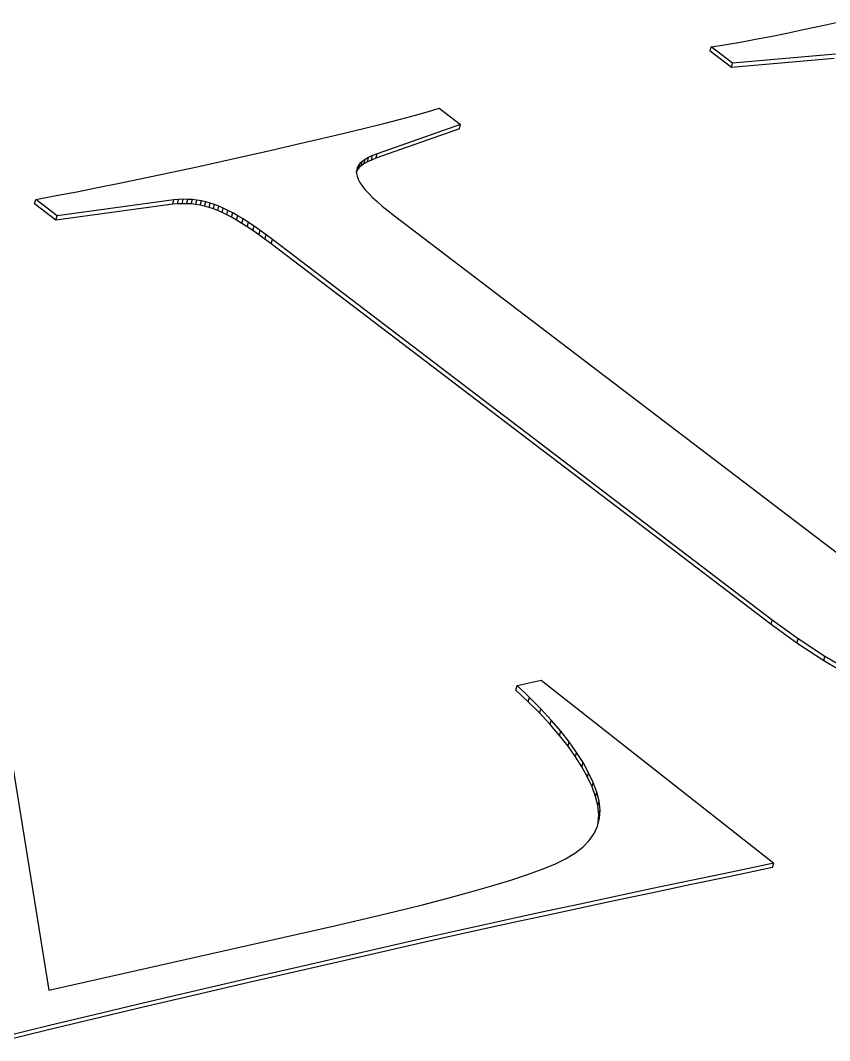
# Model space of a CAD drawing. Header units: millimetres. Extents: x -210 to 210, y -148 to 148.
# Drawn here: x 105.902 to 107.483, y 17.34 to 19.332 of the extents above; entities that cross this region are included whole.
import ezdxf

# ---------------------------------------------------------------- set-up
doc = ezdxf.new("R2010")
doc.units = ezdxf.units.MM
doc.layers.get('0').update_dxf_attribs({"lineweight": 18})

msp = doc.modelspace()

# ---------------------------------------------------------------- linework, layer by layer
at = {"color": 7, "lineweight": 30, "ltscale": 0.001051}
msp.add_line((107.4722, 19.3233), (107.5133, 19.3323), dxfattribs=at)
at = {"color": 7, "lineweight": 30, "ltscale": 0.000818188}
msp.add_line((107.3671, 19.3011), (107.3992, 19.3077), dxfattribs=at)
at = {"color": 7, "lineweight": 30, "ltscale": 0.000895279}
msp.add_line((107.3992, 19.3077), (107.4342, 19.3151), dxfattribs=at)
at = {"color": 7, "lineweight": 30, "ltscale": 0.000972448}
msp.add_line((107.4342, 19.3151), (107.4722, 19.3233), dxfattribs=at)
at = {"color": 7, "lineweight": 30, "ltscale": 0.000507283}
msp.add_line((107.2689, 19.2832), (107.2889, 19.2865), dxfattribs=at)
at = {"color": 7, "lineweight": 30, "ltscale": 0.000585657}
msp.add_line((107.2889, 19.2865), (107.312, 19.2905), dxfattribs=at)
at = {"color": 7, "lineweight": 30, "ltscale": 0.000662598}
msp.add_line((107.312, 19.2905), (107.338, 19.2954), dxfattribs=at)
at = {"color": 7, "lineweight": 30, "ltscale": 0.000741086}
msp.add_line((107.338, 19.2954), (107.3671, 19.3011), dxfattribs=at)
at = {"color": 7, "lineweight": 30, "ltscale": 0.000221405}
for p, q in [((107.2494, 19.2723), (107.2517, 19.2808)), ((107.2911, 19.2406), (107.2934, 19.2491)), ((106.7598, 19.1204), (106.7622, 19.129)), ((106.5599, 19.0397), (106.5622, 19.0483)), ((106.5677, 19.0484), (106.5701, 19.057)), ((106.5733, 19.0524), (106.5757, 19.061)), ((106.1998, 18.9732), (106.2021, 18.9818)), ((106.2089, 18.9741), (106.2113, 18.9826)), ((106.218, 18.9744), (106.2204, 18.983)), ((106.227, 18.9744), (106.2294, 18.9829)), ((106.2448, 18.9728), (106.2471, 18.9814)), ((106.2536, 18.9714), (106.2559, 18.9799)), ((106.2622, 18.9695), (106.2646, 18.978)), ((106.2794, 18.9643), (106.2817, 18.9728)), ((106.3054, 18.9528), (106.3077, 18.9613)), ((106.3246, 18.9422), (106.3269, 18.9507)), ((106.3455, 18.9292), (106.3478, 18.9377)), ((106.3799, 18.9051), (106.3822, 18.9137)), ((107.3684, 18.1527), (107.3707, 18.1612)), ((106.8703, 18.0246), (106.8726, 18.0332)), ((106.8944, 18.0017), (106.8967, 18.0103)), ((106.9554, 17.9359), (106.9577, 17.9444)), ((106.9719, 17.9149), (106.9742, 17.9234)), ((106.9864, 17.8944), (106.9888, 17.9029)), ((107.0099, 17.8547), (107.0122, 17.8632)), ((107.0304, 17.7989), (107.0327, 17.8074)), ((107.0322, 17.7818), (107.0345, 17.7903))]:
    msp.add_line(p, q, dxfattribs=at)
at = {"color": 7, "lineweight": 30, "ltscale": 0.001309}
for p, q in [((107.2911, 19.2406), (107.2494, 19.2723)), ((107.2934, 19.2491), (107.2517, 19.2808)), ((106.7205, 19.1607), (106.7622, 19.129)), ((105.9717, 18.9422), (105.93, 18.9739)), ((105.974, 18.9508), (105.9324, 18.9825))]:
    msp.add_line(p, q, dxfattribs=at)
at = {"color": 7, "lineweight": 30, "ltscale": 0.000432087}
msp.add_line((107.2517, 19.2808), (107.2689, 19.2832), dxfattribs=at)
at = {"color": 7, "lineweight": 30, "ltscale": 0.00504}
for p, q in [((107.4919, 19.2577), (107.2911, 19.2406)), ((107.4943, 19.2663), (107.2934, 19.2491))]:
    msp.add_line(p, q, dxfattribs=at)
at = {"color": 7, "lineweight": 30, "ltscale": 0.000751931}
msp.add_line((106.6449, 19.1397), (106.674, 19.1474), dxfattribs=at)
at = {"color": 7, "lineweight": 30, "ltscale": 0.000653522}
msp.add_line((106.674, 19.1474), (106.6991, 19.1544), dxfattribs=at)
at = {"color": 7, "lineweight": 30, "ltscale": 0.000556617}
msp.add_line((106.6991, 19.1544), (106.7205, 19.1607), dxfattribs=at)
at = {"color": 7, "lineweight": 30, "ltscale": 0.000944654}
msp.add_line((106.5753, 19.1221), (106.612, 19.1312), dxfattribs=at)
at = {"color": 7, "lineweight": 30, "ltscale": 0.004322}
msp.add_line((106.7622, 19.129), (106.5991, 19.0716), dxfattribs=at)
at = {"color": 7, "lineweight": 30, "ltscale": 0.000849025}
msp.add_line((106.612, 19.1312), (106.6449, 19.1397), dxfattribs=at)
at = {"color": 7, "lineweight": 30, "ltscale": 0.00114}
msp.add_line((106.4904, 19.1016), (106.5348, 19.1122), dxfattribs=at)
at = {"color": 7, "lineweight": 30, "ltscale": 0.001043}
msp.add_line((106.5348, 19.1122), (106.5753, 19.1221), dxfattribs=at)
at = {"color": 7, "lineweight": 30, "ltscale": 0.004323}
msp.add_line((106.7598, 19.1204), (106.5967, 19.063), dxfattribs=at)
at = {"color": 7, "lineweight": 30, "ltscale": 0.001335}
msp.add_line((106.3902, 19.0784), (106.4422, 19.0904), dxfattribs=at)
at = {"color": 7, "lineweight": 30, "ltscale": 0.001238}
msp.add_line((106.4422, 19.0904), (106.4904, 19.1016), dxfattribs=at)
at = {"color": 7, "lineweight": 30, "ltscale": 0.001434}
msp.add_line((106.3342, 19.0656), (106.3902, 19.0784), dxfattribs=at)
at = {"color": 7, "lineweight": 30, "ltscale": 0.000214543}
msp.add_line((106.5902, 19.0683), (106.5823, 19.0647), dxfattribs=at)
at = {"color": 7, "lineweight": 30, "ltscale": 0.000221592}
for p, q in [((106.5878, 19.0597), (106.5902, 19.0683)), ((106.5967, 19.063), (106.5991, 19.0716)), ((106.5632, 19.0442), (106.5656, 19.0527)), ((105.93, 18.9739), (105.9324, 18.9825)), ((106.236, 18.9738), (106.2383, 18.9824)), ((106.2708, 18.9671), (106.2732, 18.9756)), ((106.2878, 18.961), (106.2901, 18.9696)), ((105.9717, 18.9422), (105.974, 18.9508)), ((106.2964, 18.9572), (106.2987, 18.9657)), ((106.3148, 18.9478), (106.3172, 18.9563)), ((106.3348, 18.936), (106.3372, 18.9445)), ((106.3565, 18.9218), (106.3589, 18.9303)), ((106.368, 18.9137), (106.3704, 18.9223)), ((106.3922, 18.8959), (106.3945, 18.9045)), ((107.4191, 18.116), (107.4214, 18.1245)), ((107.4713, 18.0819), (107.4737, 18.0904)), ((106.9166, 17.9793), (106.919, 17.9879)), ((106.9369, 17.9574), (106.9393, 17.9659)), ((106.9991, 17.8743), (107.0015, 17.8828)), ((107.0188, 17.8355), (107.0211, 17.8441)), ((107.0311, 17.7655), (107.0334, 17.7741))]:
    msp.add_line(p, q, dxfattribs=at)
at = {"color": 7, "lineweight": 30, "ltscale": 0.000237524}
for p, q in [((106.5991, 19.0716), (106.5902, 19.0683)), ((106.5967, 19.063), (106.5878, 19.0597))]:
    msp.add_line(p, q, dxfattribs=at)
at = {"color": 7, "lineweight": 30, "ltscale": 0.001029}
msp.add_line((106.2135, 19.039), (106.2537, 19.0478), dxfattribs=at)
at = {"color": 7, "lineweight": 30, "ltscale": 0.00103}
msp.add_line((106.2537, 19.0478), (106.294, 19.0566), dxfattribs=at)
at = {"color": 7, "lineweight": 30, "ltscale": 0.001032}
msp.add_line((106.294, 19.0566), (106.3342, 19.0656), dxfattribs=at)
at = {"color": 7, "lineweight": 30, "ltscale": 0.000130639}
msp.add_line((106.5622, 19.0483), (106.56, 19.0435), dxfattribs=at)
at = {"color": 7, "lineweight": 30, "ltscale": 0.000139974}
msp.add_line((106.5656, 19.0527), (106.5622, 19.0483), dxfattribs=at)
at = {"color": 7, "lineweight": 30, "ltscale": 0.000154601}
msp.add_line((106.5677, 19.0484), (106.5632, 19.0442), dxfattribs=at)
at = {"color": 7, "lineweight": 30, "ltscale": 0.000154463}
msp.add_line((106.5701, 19.057), (106.5656, 19.0527), dxfattribs=at)
at = {"color": 7, "lineweight": 30, "ltscale": 0.000171816}
for p, q in [((106.5733, 19.0524), (106.5677, 19.0484)), ((106.5757, 19.061), (106.5701, 19.057))]:
    msp.add_line(p, q, dxfattribs=at)
at = {"color": 7, "lineweight": 30, "ltscale": 0.000192839}
msp.add_line((106.5801, 19.0562), (106.5733, 19.0524), dxfattribs=at)
at = {"color": 7, "lineweight": 30, "ltscale": 0.000191651}
msp.add_line((106.5823, 19.0647), (106.5757, 19.061), dxfattribs=at)
at = {"color": 7, "lineweight": 30, "ltscale": 0.000221271}
for p, q in [((106.5801, 19.0562), (106.5823, 19.0647)), ((107.0258, 17.8169), (107.0281, 17.8254)), ((107.3713, 17.6778), (107.3736, 17.6863))]:
    msp.add_line(p, q, dxfattribs=at)
at = {"color": 7, "lineweight": 30, "ltscale": 0.000213187}
msp.add_line((106.5878, 19.0597), (106.5801, 19.0562), dxfattribs=at)
at = {"color": 7, "lineweight": 30, "ltscale": 0.001026}
msp.add_line((106.1331, 19.0221), (106.1733, 19.0305), dxfattribs=at)
at = {"color": 7, "lineweight": 30, "ltscale": 0.001028}
msp.add_line((106.1733, 19.0305), (106.2135, 19.039), dxfattribs=at)
at = {"color": 7, "lineweight": 30, "ltscale": 0.000130815}
msp.add_line((106.5599, 19.0397), (106.5576, 19.035), dxfattribs=at)
at = {"color": 7, "lineweight": 30, "ltscale": 0.000127386}
msp.add_line((106.56, 19.0435), (106.5588, 19.0386), dxfattribs=at)
at = {"color": 7, "lineweight": 30, "ltscale": 0.000129843}
msp.add_line((106.5588, 19.0386), (106.5588, 19.0334), dxfattribs=at)
at = {"color": 7, "lineweight": 30, "ltscale": 0.000138225}
msp.add_line((106.5588, 19.0334), (106.5598, 19.028), dxfattribs=at)
at = {"color": 7, "lineweight": 30, "ltscale": 0.000153775}
msp.add_line((106.5598, 19.028), (106.562, 19.0222), dxfattribs=at)
at = {"color": 7, "lineweight": 30, "ltscale": 0.000139816}
msp.add_line((106.5632, 19.0442), (106.5599, 19.0397), dxfattribs=at)
at = {"color": 7, "lineweight": 30, "ltscale": 0.001024}
msp.add_line((106.0528, 19.0058), (106.0929, 19.0138), dxfattribs=at)
at = {"color": 7, "lineweight": 30, "ltscale": 0.001025}
msp.add_line((106.0929, 19.0138), (106.1331, 19.0221), dxfattribs=at)
at = {"color": 7, "lineweight": 30, "ltscale": 0.000176151}
msp.add_line((106.562, 19.0222), (106.5653, 19.016), dxfattribs=at)
at = {"color": 7, "lineweight": 30, "ltscale": 0.000200348}
msp.add_line((106.5653, 19.016), (106.5698, 19.0094), dxfattribs=at)
at = {"color": 7, "lineweight": 30, "ltscale": 0.000224788}
msp.add_line((106.5698, 19.0094), (106.5753, 19.0023), dxfattribs=at)
at = {"color": 7, "lineweight": 30, "ltscale": 0.001021}
msp.add_line((105.9324, 18.9825), (105.9725, 18.9901), dxfattribs=at)
at = {"color": 7, "lineweight": 30, "ltscale": 0.001022}
msp.add_line((105.9725, 18.9901), (106.0126, 18.9978), dxfattribs=at)
at = {"color": 7, "lineweight": 30, "ltscale": 0.001023}
msp.add_line((106.0126, 18.9978), (106.0528, 19.0058), dxfattribs=at)
at = {"color": 7, "lineweight": 30, "ltscale": 0.000252611}
msp.add_line((106.5753, 19.0023), (106.5821, 18.9948), dxfattribs=at)
at = {"color": 7, "lineweight": 30, "ltscale": 0.000280058}
msp.add_line((106.5821, 18.9948), (106.59, 18.9868), dxfattribs=at)
at = {"color": 7, "lineweight": 30, "ltscale": 0.005754}
for p, q in [((106.1998, 18.9732), (105.9717, 18.9422)), ((106.2021, 18.9818), (105.974, 18.9508))]:
    msp.add_line(p, q, dxfattribs=at)
at = {"color": 7, "lineweight": 30, "ltscale": 0.000229684}
for p, q in [((106.2089, 18.9741), (106.1998, 18.9732)), ((106.2113, 18.9826), (106.2021, 18.9818))]:
    msp.add_line(p, q, dxfattribs=at)
at = {"color": 7, "lineweight": 30, "ltscale": 0.00022834}
for p, q in [((106.218, 18.9744), (106.2089, 18.9741)), ((106.2204, 18.983), (106.2113, 18.9826))]:
    msp.add_line(p, q, dxfattribs=at)
at = {"color": 7, "lineweight": 30, "ltscale": 0.000224515}
for p, q in [((106.227, 18.9744), (106.218, 18.9744)), ((106.2294, 18.9829), (106.2204, 18.983))]:
    msp.add_line(p, q, dxfattribs=at)
at = {"color": 7, "lineweight": 30, "ltscale": 0.000224312}
msp.add_line((106.236, 18.9738), (106.227, 18.9744), dxfattribs=at)
at = {"color": 7, "lineweight": 30, "ltscale": 0.000224311}
msp.add_line((106.2383, 18.9824), (106.2294, 18.9829), dxfattribs=at)
at = {"color": 7, "lineweight": 30, "ltscale": 0.000221644}
msp.add_line((106.2448, 18.9728), (106.236, 18.9738), dxfattribs=at)
at = {"color": 7, "lineweight": 30, "ltscale": 0.000221655}
msp.add_line((106.2471, 18.9814), (106.2383, 18.9824), dxfattribs=at)
at = {"color": 7, "lineweight": 30, "ltscale": 0.000222638}
for p, q in [((106.2536, 18.9714), (106.2448, 18.9728)), ((106.2559, 18.9799), (106.2471, 18.9814))]:
    msp.add_line(p, q, dxfattribs=at)
at = {"color": 7, "lineweight": 30, "ltscale": 0.00022119}
for p, q in [((106.2622, 18.9695), (106.2536, 18.9714)), ((106.2646, 18.978), (106.2559, 18.9799))]:
    msp.add_line(p, q, dxfattribs=at)
at = {"color": 7, "lineweight": 30, "ltscale": 0.000223391}
msp.add_line((106.2708, 18.9671), (106.2622, 18.9695), dxfattribs=at)
at = {"color": 7, "lineweight": 30, "ltscale": 0.00022335}
msp.add_line((106.2732, 18.9756), (106.2646, 18.978), dxfattribs=at)
at = {"color": 7, "lineweight": 30, "ltscale": 0.000224648}
msp.add_line((106.2817, 18.9728), (106.2732, 18.9756), dxfattribs=at)
at = {"color": 7, "lineweight": 30, "ltscale": 0.000224978}
msp.add_line((106.2901, 18.9696), (106.2817, 18.9728), dxfattribs=at)
at = {"color": 7, "lineweight": 30, "ltscale": 0.00023514}
for p, q in [((106.2987, 18.9657), (106.2901, 18.9696)), ((106.2964, 18.9572), (106.2878, 18.961))]:
    msp.add_line(p, q, dxfattribs=at)
at = {"color": 7, "lineweight": 30, "ltscale": 0.000308194}
msp.add_line((106.59, 18.9868), (106.599, 18.9784), dxfattribs=at)
at = {"color": 7, "lineweight": 30, "ltscale": 0.000336512}
msp.add_line((106.599, 18.9784), (106.6092, 18.9696), dxfattribs=at)
at = {"color": 7, "lineweight": 30, "ltscale": 0.00036539}
msp.add_line((106.6092, 18.9696), (106.6205, 18.9604), dxfattribs=at)
at = {"color": 7, "lineweight": 30, "ltscale": 0.000224598}
msp.add_line((106.2794, 18.9643), (106.2708, 18.9671), dxfattribs=at)
at = {"color": 7, "lineweight": 30, "ltscale": 0.000225038}
msp.add_line((106.2878, 18.961), (106.2794, 18.9643), dxfattribs=at)
at = {"color": 7, "lineweight": 30, "ltscale": 0.000250398}
msp.add_line((106.3054, 18.9528), (106.2964, 18.9572), dxfattribs=at)
at = {"color": 7, "lineweight": 30, "ltscale": 0.000250473}
msp.add_line((106.3077, 18.9613), (106.2987, 18.9657), dxfattribs=at)
at = {"color": 7, "lineweight": 30, "ltscale": 0.000267523}
msp.add_line((106.3148, 18.9478), (106.3054, 18.9528), dxfattribs=at)
at = {"color": 7, "lineweight": 30, "ltscale": 0.000267443}
msp.add_line((106.3172, 18.9563), (106.3077, 18.9613), dxfattribs=at)
at = {"color": 7, "lineweight": 30, "ltscale": 0.000282001}
msp.add_line((106.3246, 18.9422), (106.3148, 18.9478), dxfattribs=at)
at = {"color": 7, "lineweight": 30, "ltscale": 0.000282087}
msp.add_line((106.3269, 18.9507), (106.3172, 18.9563), dxfattribs=at)
at = {"color": 7, "lineweight": 30, "ltscale": 0.000299522}
msp.add_line((106.3372, 18.9445), (106.3269, 18.9507), dxfattribs=at)
at = {"color": 7, "lineweight": 30, "ltscale": 0.000393266}
msp.add_line((106.6205, 18.9604), (106.6329, 18.9507), dxfattribs=at)
at = {"color": 7, "lineweight": 30, "ltscale": 0.029202}
msp.add_line((106.6329, 18.9507), (107.5623, 18.2431), dxfattribs=at)
at = {"color": 7, "lineweight": 30, "ltscale": 0.000299612}
msp.add_line((106.3348, 18.936), (106.3246, 18.9422), dxfattribs=at)
at = {"color": 7, "lineweight": 30, "ltscale": 0.000315785}
msp.add_line((106.3455, 18.9292), (106.3348, 18.936), dxfattribs=at)
at = {"color": 7, "lineweight": 30, "ltscale": 0.000315879}
msp.add_line((106.3478, 18.9377), (106.3372, 18.9445), dxfattribs=at)
at = {"color": 7, "lineweight": 30, "ltscale": 0.000332505}
msp.add_line((106.3565, 18.9218), (106.3455, 18.9292), dxfattribs=at)
at = {"color": 7, "lineweight": 30, "ltscale": 0.000332407}
msp.add_line((106.3589, 18.9303), (106.3478, 18.9377), dxfattribs=at)
at = {"color": 7, "lineweight": 30, "ltscale": 0.000350376}
for p, q in [((106.3704, 18.9223), (106.3589, 18.9303)), ((106.368, 18.9137), (106.3565, 18.9218))]:
    msp.add_line(p, q, dxfattribs=at)
at = {"color": 7, "lineweight": 30, "ltscale": 0.000365778}
msp.add_line((106.3799, 18.9051), (106.368, 18.9137), dxfattribs=at)
at = {"color": 7, "lineweight": 30, "ltscale": 0.000365882}
msp.add_line((106.3822, 18.9137), (106.3704, 18.9223), dxfattribs=at)
at = {"color": 7, "lineweight": 30, "ltscale": 0.000383952}
msp.add_line((106.3945, 18.9045), (106.3822, 18.9137), dxfattribs=at)
at = {"color": 7, "lineweight": 30, "ltscale": 0.000384058}
msp.add_line((106.3922, 18.8959), (106.3799, 18.9051), dxfattribs=at)
at = {"color": 7, "lineweight": 30, "ltscale": 0.030674}
for p, q in [((107.3684, 18.1527), (106.3922, 18.8959)), ((107.3707, 18.1612), (106.3945, 18.9045))]:
    msp.add_line(p, q, dxfattribs=at)
at = {"color": 7, "lineweight": 30, "ltscale": 0.036424}
msp.add_line((105.7237, 18.8762), (105.958, 17.4382), dxfattribs=at)
at = {"color": 7, "lineweight": 30, "ltscale": 0.001565}
for p, q in [((107.4191, 18.116), (107.3684, 18.1527)), ((107.4214, 18.1245), (107.3707, 18.1612))]:
    msp.add_line(p, q, dxfattribs=at)
at = {"color": 7, "lineweight": 30, "ltscale": 0.001559}
for p, q in [((107.4713, 18.0819), (107.4191, 18.116)), ((107.4737, 18.0904), (107.4214, 18.1245))]:
    msp.add_line(p, q, dxfattribs=at)
at = {"color": 7, "lineweight": 30, "ltscale": 0.001555}
for p, q in [((107.525, 18.0505), (107.4713, 18.0819)), ((107.5273, 18.059), (107.4737, 18.0904))]:
    msp.add_line(p, q, dxfattribs=at)
at = {"color": 7, "lineweight": 30, "ltscale": 0.001197}
msp.add_line((106.8726, 18.0332), (106.9193, 18.0437), dxfattribs=at)
at = {"color": 7, "lineweight": 30, "ltscale": 0.000830918}
for p, q in [((106.8967, 18.0103), (106.8726, 18.0332)), ((106.8944, 18.0017), (106.8703, 18.0246))]:
    msp.add_line(p, q, dxfattribs=at)
at = {"color": 7, "lineweight": 30, "ltscale": 0.01445}
msp.add_line((106.9193, 18.0437), (107.3736, 17.6863), dxfattribs=at)
at = {"color": 7, "lineweight": 30, "ltscale": 0.000789495}
msp.add_line((106.9166, 17.9793), (106.8944, 18.0017), dxfattribs=at)
at = {"color": 7, "lineweight": 30, "ltscale": 0.000789366}
msp.add_line((106.919, 17.9879), (106.8967, 18.0103), dxfattribs=at)
at = {"color": 7, "lineweight": 30, "ltscale": 0.000747383}
for p, q in [((106.9369, 17.9574), (106.9166, 17.9793)), ((106.9393, 17.9659), (106.919, 17.9879))]:
    msp.add_line(p, q, dxfattribs=at)
at = {"color": 7, "lineweight": 30, "ltscale": 0.000707594}
msp.add_line((106.9554, 17.9359), (106.9369, 17.9574), dxfattribs=at)
at = {"color": 7, "lineweight": 30, "ltscale": 0.000707732}
msp.add_line((106.9577, 17.9444), (106.9393, 17.9659), dxfattribs=at)
at = {"color": 7, "lineweight": 30, "ltscale": 0.000667904}
for p, q in [((106.9719, 17.9149), (106.9554, 17.9359)), ((106.9742, 17.9234), (106.9577, 17.9444))]:
    msp.add_line(p, q, dxfattribs=at)
at = {"color": 7, "lineweight": 30, "ltscale": 0.000629484}
for p, q in [((106.9864, 17.8944), (106.9719, 17.9149)), ((106.9888, 17.9029), (106.9742, 17.9234))]:
    msp.add_line(p, q, dxfattribs=at)
at = {"color": 7, "lineweight": 30, "ltscale": 0.000593939}
msp.add_line((106.9991, 17.8743), (106.9864, 17.8944), dxfattribs=at)
at = {"color": 7, "lineweight": 30, "ltscale": 0.000593783}
msp.add_line((107.0015, 17.8828), (106.9888, 17.9029), dxfattribs=at)
at = {"color": 7, "lineweight": 30, "ltscale": 0.000558987}
msp.add_line((107.0099, 17.8547), (106.9991, 17.8743), dxfattribs=at)
at = {"color": 7, "lineweight": 30, "ltscale": 0.000559149}
msp.add_line((107.0122, 17.8632), (107.0015, 17.8828), dxfattribs=at)
at = {"color": 7, "lineweight": 30, "ltscale": 0.000527641}
msp.add_line((107.0188, 17.8355), (107.0099, 17.8547), dxfattribs=at)
at = {"color": 7, "lineweight": 30, "ltscale": 0.000527473}
msp.add_line((107.0211, 17.8441), (107.0122, 17.8632), dxfattribs=at)
at = {"color": 7, "lineweight": 30, "ltscale": 0.00049863}
msp.add_line((107.0258, 17.8169), (107.0188, 17.8355), dxfattribs=at)
at = {"color": 7, "lineweight": 30, "ltscale": 0.00049802}
msp.add_line((107.0281, 17.8254), (107.0211, 17.8441), dxfattribs=at)
at = {"color": 7, "lineweight": 30, "ltscale": 0.000463871}
msp.add_line((107.0304, 17.7989), (107.0258, 17.8169), dxfattribs=at)
at = {"color": 7, "lineweight": 30, "ltscale": 0.000464507}
msp.add_line((107.0327, 17.8074), (107.0281, 17.8254), dxfattribs=at)
at = {"color": 7, "lineweight": 30, "ltscale": 0.000430417}
for p, q in [((107.0322, 17.7818), (107.0304, 17.7989)), ((107.0345, 17.7903), (107.0327, 17.8074))]:
    msp.add_line(p, q, dxfattribs=at)
at = {"color": 7, "lineweight": 30, "ltscale": 0.000396805}
msp.add_line((107.0295, 17.7587), (107.0334, 17.7741), dxfattribs=at)
at = {"color": 7, "lineweight": 30, "ltscale": 0.000407265}
msp.add_line((107.0311, 17.7655), (107.0322, 17.7818), dxfattribs=at)
at = {"color": 7, "lineweight": 30, "ltscale": 0.000407074}
msp.add_line((107.0334, 17.7741), (107.0345, 17.7903), dxfattribs=at)
at = {"color": 7, "lineweight": 30, "ltscale": 0.000400556}
msp.add_line((107.0227, 17.7442), (107.0295, 17.7587), dxfattribs=at)
at = {"color": 7, "lineweight": 30, "ltscale": 0.000194138}
msp.add_line((107.0292, 17.758), (107.0311, 17.7655), dxfattribs=at)
at = {"color": 7, "lineweight": 30, "ltscale": 0.000417301}
msp.add_line((107.013, 17.7305), (107.0227, 17.7442), dxfattribs=at)
at = {"color": 7, "lineweight": 30, "ltscale": 0.000485386}
msp.add_line((106.9852, 17.7059), (107.0006, 17.7178), dxfattribs=at)
at = {"color": 7, "lineweight": 30, "ltscale": 0.000445988}
msp.add_line((107.0006, 17.7178), (107.013, 17.7305), dxfattribs=at)
at = {"color": 7, "lineweight": 30, "ltscale": 0.000584445}
msp.add_line((106.946, 17.6847), (106.967, 17.6949), dxfattribs=at)
at = {"color": 7, "lineweight": 30, "ltscale": 0.00053146}
msp.add_line((106.967, 17.6949), (106.9852, 17.7059), dxfattribs=at)
at = {"color": 7, "lineweight": 30, "ltscale": 0.000762218}
msp.add_line((106.8928, 17.6644), (106.9215, 17.6748), dxfattribs=at)
at = {"color": 7, "lineweight": 30, "ltscale": 0.000660598}
msp.add_line((106.9215, 17.6748), (106.946, 17.6847), dxfattribs=at)
at = {"color": 7, "lineweight": 30, "ltscale": 0.0021}
msp.add_line((107.3713, 17.6778), (107.2891, 17.6607), dxfattribs=at)
at = {"color": 7, "lineweight": 30, "ltscale": 0.002099}
msp.add_line((107.3736, 17.6863), (107.2914, 17.6692), dxfattribs=at)
at = {"color": 7, "lineweight": 30, "ltscale": 0.000963658}
msp.add_line((106.8232, 17.6422), (106.8601, 17.6535), dxfattribs=at)
at = {"color": 7, "lineweight": 30, "ltscale": 0.000863459}
msp.add_line((106.8601, 17.6535), (106.8928, 17.6644), dxfattribs=at)
at = {"color": 7, "lineweight": 30, "ltscale": 0.001933}
msp.add_line((107.2125, 17.6527), (107.1368, 17.6367), dxfattribs=at)
at = {"color": 7, "lineweight": 30, "ltscale": 0.002016}
for p, q in [((107.2891, 17.6607), (107.2101, 17.6441)), ((107.2914, 17.6692), (107.2125, 17.6527))]:
    msp.add_line(p, q, dxfattribs=at)
at = {"color": 7, "lineweight": 30, "ltscale": 0.001067}
msp.add_line((106.7822, 17.6304), (106.8232, 17.6422), dxfattribs=at)
at = {"color": 7, "lineweight": 30, "ltscale": 0.001847}
msp.add_line((107.1368, 17.6367), (107.0646, 17.6214), dxfattribs=at)
at = {"color": 7, "lineweight": 30, "ltscale": 0.001931}
msp.add_line((107.2101, 17.6441), (107.1346, 17.6282), dxfattribs=at)
at = {"color": 7, "lineweight": 30, "ltscale": 0.001272}
msp.add_line((106.6879, 17.6053), (106.7371, 17.6181), dxfattribs=at)
at = {"color": 7, "lineweight": 30, "ltscale": 0.001168}
msp.add_line((106.7371, 17.6181), (106.7822, 17.6304), dxfattribs=at)
at = {"color": 7, "lineweight": 30, "ltscale": 0.001764}
for p, q in [((107.0623, 17.6128), (106.9933, 17.5981)), ((107.0646, 17.6214), (106.9956, 17.6066))]:
    msp.add_line(p, q, dxfattribs=at)
at = {"color": 7, "lineweight": 30, "ltscale": 0.001848}
msp.add_line((107.1346, 17.6282), (107.0623, 17.6128), dxfattribs=at)
at = {"color": 7, "lineweight": 30, "ltscale": 0.001373}
msp.add_line((106.6346, 17.5921), (106.6879, 17.6053), dxfattribs=at)
at = {"color": 7, "lineweight": 30, "ltscale": 0.00168}
for p, q in [((106.9933, 17.5981), (106.9276, 17.5839)), ((106.9956, 17.6066), (106.9299, 17.5925))]:
    msp.add_line(p, q, dxfattribs=at)
at = {"color": 7, "lineweight": 30, "ltscale": 0.001579}
msp.add_line((106.5156, 17.5643), (106.5771, 17.5784), dxfattribs=at)
at = {"color": 7, "lineweight": 30, "ltscale": 0.001476}
msp.add_line((106.5771, 17.5784), (106.6346, 17.5921), dxfattribs=at)
at = {"color": 7, "lineweight": 30, "ltscale": 0.001511}
for p, q in [((106.8675, 17.5789), (106.8085, 17.5659)), ((106.8652, 17.5704), (106.8061, 17.5574))]:
    msp.add_line(p, q, dxfattribs=at)
at = {"color": 7, "lineweight": 30, "ltscale": 0.001596}
for p, q in [((106.9276, 17.5839), (106.8652, 17.5704)), ((106.9299, 17.5925), (106.8675, 17.5789))]:
    msp.add_line(p, q, dxfattribs=at)
at = {"color": 7, "lineweight": 30, "ltscale": 0.01429}
msp.add_line((105.958, 17.4382), (106.5156, 17.5643), dxfattribs=at)
at = {"color": 7, "lineweight": 30, "ltscale": 0.001344}
for p, q in [((106.7528, 17.5536), (106.7003, 17.5418)), ((106.7504, 17.545), (106.698, 17.5332))]:
    msp.add_line(p, q, dxfattribs=at)
at = {"color": 7, "lineweight": 30, "ltscale": 0.001427}
for p, q in [((106.8061, 17.5574), (106.7504, 17.545)), ((106.8085, 17.5659), (106.7528, 17.5536))]:
    msp.add_line(p, q, dxfattribs=at)
at = {"color": 7, "lineweight": 30, "ltscale": 0.003121}
for p, q in [((106.698, 17.5332), (106.5762, 17.5056)), ((106.7003, 17.5418), (106.5786, 17.5142))]:
    msp.add_line(p, q, dxfattribs=at)
at = {"color": 7, "lineweight": 30, "ltscale": 0.002986}
for p, q in [((106.5786, 17.5142), (106.4622, 17.4875)), ((106.5762, 17.5056), (106.4598, 17.479))]:
    msp.add_line(p, q, dxfattribs=at)
at = {"color": 7, "lineweight": 30, "ltscale": 0.002851}
for p, q in [((106.4598, 17.479), (106.3487, 17.4533)), ((106.4622, 17.4875), (106.351, 17.4619))]:
    msp.add_line(p, q, dxfattribs=at)
at = {"color": 7, "lineweight": 30, "ltscale": 0.002717}
msp.add_line((106.3487, 17.4533), (106.2428, 17.4287), dxfattribs=at)
at = {"color": 7, "lineweight": 30, "ltscale": 0.002718}
msp.add_line((106.351, 17.4619), (106.2452, 17.4372), dxfattribs=at)
at = {"color": 7, "lineweight": 30, "ltscale": 0.002583}
for p, q in [((106.2452, 17.4372), (106.1446, 17.4136)), ((106.2428, 17.4287), (106.1423, 17.405))]:
    msp.add_line(p, q, dxfattribs=at)
at = {"color": 7, "lineweight": 30, "ltscale": 0.002448}
for p, q in [((106.1446, 17.4136), (106.0494, 17.3909)), ((106.1423, 17.405), (106.047, 17.3823))]:
    msp.add_line(p, q, dxfattribs=at)
at = {"color": 7, "lineweight": 30, "ltscale": 0.002314}
for p, q in [((106.047, 17.3823), (105.957, 17.3607)), ((106.0494, 17.3909), (105.9594, 17.3692))]:
    msp.add_line(p, q, dxfattribs=at)
at = {"color": 7, "lineweight": 30, "ltscale": 0.00218}
for p, q in [((105.957, 17.3607), (105.8723, 17.34)), ((105.9594, 17.3692), (105.8747, 17.3485))]:
    msp.add_line(p, q, dxfattribs=at)

doc.saveas('drawing.dxf')
